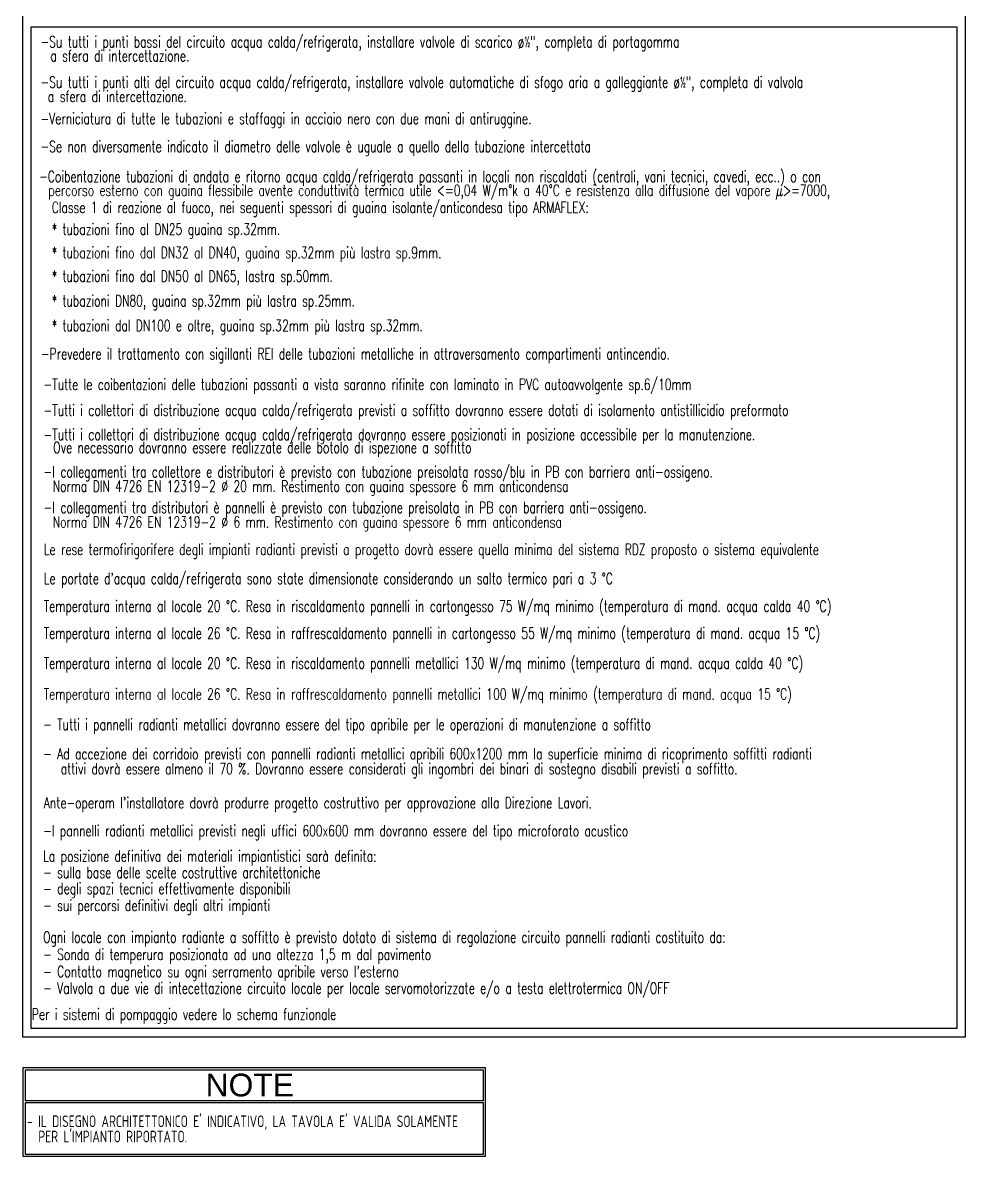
# Model space of a CAD drawing. Header units: millimetres. Extents: x 24747 to 137666, y -34589 to 43444.
# Drawn here: x 130201 to 134400, y 1773 to 6826 of the extents above; entities that cross this region are included whole.
import ezdxf

# ---------------------------------------------------------------- set-up
doc = ezdxf.new("R2010")
doc.units = ezdxf.units.MM
doc.header["$LTSCALE"] = 10
doc.linetypes.add('CONTINUA', pattern=[0])
doc.layers.add('Pannelli', color=7, linetype='Continuous')
doc.styles.add('ARIAL', font='arial.ttf')
doc.styles.add('ROMANS', font='romans')
doc.styles.add('SPAC', font='isocp.shx')

msp = doc.modelspace()

# ---------------------------------------------------------------- linework, layer by layer
at = {"layer": 'Pannelli'}
for p, q in [((130200.73039, 2304.01865), (130200.73039, 7082.72721)), ((134400.14897, 7082.72721), (134400.14897, 2304.01865)), ((130238.83039, 6807.03507), (134362.04897, 6807.03507)), ((130238.83039, 2342.11865), (130238.83039, 6807.03507)), ((134362.04897, 6807.03507), (134362.04897, 2342.11865)), ((134362.04897, 2342.11865), (130238.83039, 2342.11865)), ((134400.14897, 2304.01865), (130200.73039, 2304.01865)), ((130201.86554, 2166.47048), (130201.86554, 1772.6806)), ((132262.9075, 2166.47048), (130201.86554, 2166.47048)), ((132253.03198, 2156.59496), (130211.74106, 2156.59496)), ((130211.74106, 2156.59496), (130211.74106, 2020.3658)), ((132253.03198, 2020.3658), (132253.03198, 2156.59496)), ((132262.9075, 1772.6806), (132262.9075, 2166.47048)), ((132253.03198, 2020.3658), (130211.74106, 2020.3658)), ((130211.74106, 2010.49028), (130211.74106, 1782.55612)), ((132253.03198, 2010.49028), (130211.74106, 2010.49028)), ((132253.03198, 1782.55612), (132253.03198, 2010.49028)), ((130201.86554, 1772.6806), (132262.9075, 1772.6806)), ((130211.74106, 1782.55612), (132253.03198, 1782.55612))]:
    msp.add_line(p, q, dxfattribs=at)

# ---------------------------------------------------------------- texts
at = {"layer": 'Pannelli', "color": 7, "style": 'ROMANS', "width": 0.7}
for s, p in [('-Su tutti i punti bassi del circuito acqua calda/refrigerata, installare valvole di scarico ø½", completa di portagomma', (130280.02797, 6715.76745, 0)), ('a sfera di intercettazione.', (130323.8466, 6653.41022, 0)), ('-Su tutti i punti alti del circuito acqua calda/refrigerata, installare valvole automatiche di sfogo aria a galleggiante ø½", completa di valvola', (130280.02797, 6535.93673, 0)), ('a sfera di intercettazione.', (130312.96686, 6472.59611, 0)), ('-Verniciatura di tutte le tubazioni e staffaggi in acciaio nero con due mani di antiruggine.', (130280.02797, 6373.71575, 0)), ('-Se non diversamente indicato il diametro delle valvole è uguale a quello della tubazione intercettata ', (130280.02797, 6249.003, 0)), ('-Coibentazione tubazioni di andata e ritorno acqua calda/refrigerata passanti in locali non riscaldati (centrali, vani tecnici, cavedi, ecc..) o con ', (130273.97918, 6115.5061, 0)), (' percorso esterno con guaina flessibile avente conduttività termica utile <=0,04 W/m°k a 40°C e resistenza alla diffusione del vapore µ>=7000, ', (130290.85632, 6053.88281, 0)), ('Classe 1 di reazione al fuoco, nei seguenti spessori di guaina isolante/anticondesa tipo ARMAFLEX:', (130330.01744, 5977.70777, 0)), ('* tubazioni fino al DN25 guaina sp.32mm.', (130330.01744, 5880.29378, 0)), ('* tubazioni fino dal DN32 al DN40, guaina sp.32mm più lastra sp.9mm.', (130330.01744, 5776.15378, 0)), ('* tubazioni fino dal DN50 al DN65, lastra sp.50mm.', (130330.01744, 5671.37878, 0)), ('* tubazioni DN80, guaina sp.32mm più lastra sp.25mm.', (130330.01744, 5561.52378, 0)), ('* tubazioni dal DN100 e oltre, guaina sp.32mm più lastra sp.32mm.', (130330.01744, 5451.03378, 0)), ('-Tutte le coibentazioni delle tubazioni passanti a vista saranno rifinite con laminato in PVC autoavvolgente sp.6/10mm', (130293.5837, 5188.83291, 0)), ('-Tutti i collettori di distribuzione acqua calda/refrigerata previsti a soffitto dovranno essere dotati di isolamento antistillicidio preformato', (130293.5837, 5073.60917, 0)), ('-Tutti i collettori di distribuzione acqua calda/refrigerata dovranno essere posizionati in posizione accessibile per la manutenzione. ', (130293.5837, 4965.1633, 0)), ('Ove necessario dovranno essere realizzate delle botolo di ispezione a soffitto', (130336.96205, 4907.55144, 0)), ('-I collegamenti tra collettore e distributori è previsto con tubazione preisolata rosso/blu in PB con barriera anti-ossigeno.', (130293.5837, 4799.10557, 0)), ('Norma DIN 4726 EN 12319-2 %%c 20 mm. Restimento con guaina spessore 6 mm anticondensa', (130334.2509, 4734.71583, 0)), ('-I collegamenti tra distributori è pannelli è previsto con tubazione preisolata in PB con barriera anti-ossigeno.', (130293.5837, 4639.8257, 0)), ('Norma DIN 4726 EN 12319-2 %%c 6 mm. Restimento con guaina spessore 6 mm anticondensa', (130334.2509, 4575.43596, 0))]:
    msp.add_text(s, height=50, dxfattribs=at).set_placement(p)
at = {"layer": 'Pannelli', "color": 7, "linetype": 'Continuous', "style": 'ROMANS', "width": 0.7}
for s, p in [('-Prevedere il trattamento con sigillanti REI delle tubazioni metalliche in attraversamento compartimenti antincendio.', (130281.57672, 5325.15665)), ('Le rese termofirigorifere degli impianti radianti previsti a progetto dovrà essere quella minima del sistema RDZ proposto o sistema equivalente', (130295.04233, 4453.4296)), ("Le portate d'acqua calda/refrigerata sono state dimensionate considerando un salto termico pari a 3 °C", (130295.04233, 4323.74897)), ('Temperatura interna al locale 20 °C. Resa in riscaldamento pannelli in cartongesso 75 W/mq minimo (temperatura di mand. acqua calda 40 °C)', (130295.04233, 4200.12526)), ('Temperatura interna al locale 26 °C. Resa in raffrescaldamento pannelli in cartongesso 55 W/mq minimo (temperatura di mand. acqua 15 °C)', (130295.04233, 4079.93555)), ('Temperatura interna al locale 20 °C. Resa in riscaldamento pannelli metallici 130 W/mq minimo (temperatura di mand. acqua calda 40 °C)', (130295.04233, 3946.00986)), ('Temperatura interna al locale 26 °C. Resa in raffrescaldamento pannelli metallici 100 W/mq minimo (temperatura di mand. acqua 15 °C)', (130295.04233, 3808.65019)), ('- Tutti i pannelli radianti metallici dovranno essere del tipo apribile per le operazioni di manutenzione a soffitto', (130291.60834, 3672.95386)), ('- Ad accezione dei corridoio previsti con pannelli radianti metallici apribili 600x1200 mm la superficie minima di ricoprimento soffitti radianti ', (130291.60834, 3542.46217)), ('attivi dovrà essere almeno il 70 %. Dovranno essere considerati gli ingombri dei binari di sostegno disabili previsti a soffitto.', (130370.59015, 3475.55298)), ("Ante-operam l'installatore dovrà produrre progetto costruttivo per approvazione alla Direzione Lavori.", (130295.04233, 3324.0136)), ('-I pannelli radianti metallici previsti negli uffici 600x600 mm dovranno essere del tipo microforato acustico', (130291.60834, 3199.18096)), ('La posizione definitiva dei materiali impiantistici sarà definita:', (130291.74352, 3086.29167)), ('- sulla base delle scelte costruttive architettoniche', (130291.74352, 3012.80946)), ('- degli spazi tecnici effettivamente disponibili', (130291.74352, 2941.26852)), ('- sui percorsi definitivi degli altri impianti', (130291.74352, 2866.48139)), ('Ogni locale con impianto radiante a soffitto è previsto dotato di sistema di regolazione circuito pannelli radianti costituito da:', (130291.60834, 2724.77608)), ('- Sonda di temperura posizionata ad una altezza 1,5 m dal pavimento', (130291.60834, 2648.04782)), ("- Contatto magnetico su ogni serramento apribile verso l'esterno", (130291.60834, 2571.31957)), ('- Valvola a due vie di intecettazione circuito locale per locale servomotorizzate e/o a testa elettrotermica ON/OFF', (130291.60834, 2497.5424)), ('Per i sistemi di pompaggio vedere lo schema funzionale', (130241.83679, 2381.15344))]:
    msp.add_text(s, height=50, dxfattribs=at).set_placement(p)
at = {"layer": 'Pannelli', "color": 7, "linetype": 'CONTINUA', "style": 'ARIAL'}
msp.add_text('NOTE', height=101.6, dxfattribs=at).set_placement((131015.48821, 2039.80112, 0))
at = {"layer": 'Pannelli', "style": 'SPAC', "width": 0.8}
for s, p in [("- IL DISEGNO ARCHITETTONICO E' INDICATIVO, LA TAVOLA E' VALIDA SOLAMENTE", (130220.32796, 1902.98487, 0)), ("  PER L'IMPIANTO RIPORTATO.", (130222.86184, 1835.04053, 0))]:
    msp.add_text(s, height=51.84648, dxfattribs=at).set_placement(p)

doc.saveas('drawing.dxf')
